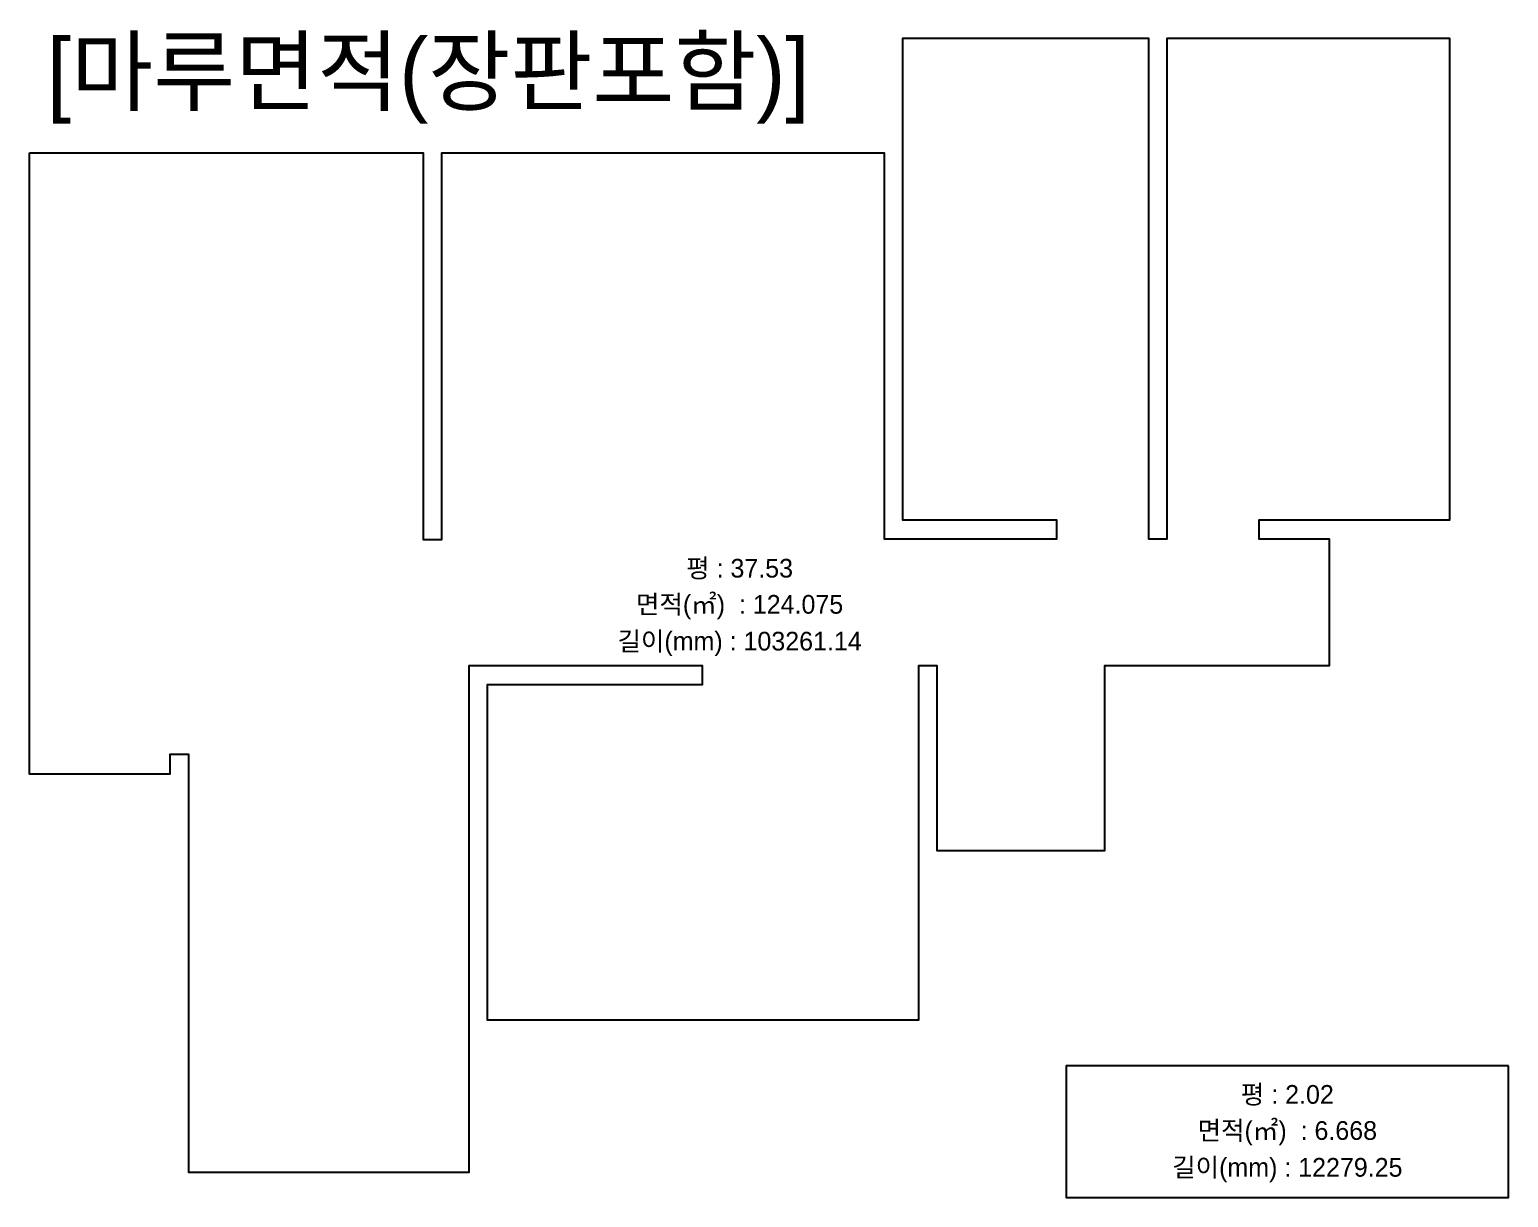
# Model space of a CAD drawing. Header units: millimetres. Extents: x 43335 to 261478, y -4312 to 41218.
# Drawn here: x 161853 to 177672, y 366 to 12862 of the extents above; entities that cross this region are included whole.
import ezdxf
from ezdxf.enums import TextEntityAlignment as Align

# ---------------------------------------------------------------- set-up
doc = ezdxf.new("R2010")
doc.units = ezdxf.units.MM
doc.layers.add('03-TEXT', color=3, linetype='Continuous')
doc.layers.add('DIM', color=7, linetype='Continuous')
doc.styles.add('코레일둥고', font='HANDotum.ttf')

msp = doc.modelspace()

# ---------------------------------------------------------------- linework, layer by layer
at = {"layer": 'DIM'}
msp.add_lwpolyline([(161852.7, 11543.3), (166062.7, 11543.3), (166062.7, 7404.3), (166262.7, 7404.3), (166262.7, 11544.6), (170992.7, 11544.6), (170992.7, 7413.3), (172842.7, 7413.3), (172842.7, 7613.3), (171192.7, 7613.3), (171192.7, 12768.3), (173822.7, 12768.3), (173822.7, 7413.3), (174022.7, 7413.3), (174022.7, 12768.3), (177042.7, 12768.3), (177042.7, 7613.3), (175002.7, 7613.3), (175002.7, 7413.3), (175752.7, 7413.3), (175752.7, 6054.3), (173352.7, 6054.3), (173352.7, 4074.3), (171562.7, 4074.3), (171562.7, 6054.3), (171362.7, 6054.3), (171362.7, 2264.2), (166752.7, 2264.3), (166752.7, 5854.3), (169052.7, 5854.3), (169052.7, 6054.3), (166552.7, 6054.3), (166552.7, 633.1), (163554.8, 633.1), (163554.8, 5104.3), (163352.7, 5104.3), (163352.7, 4894.3), (161852.7, 4894.3), (161852.7, 11543.3)], dxfattribs=at)
msp.add_lwpolyline([(177671.9, 1775.5), (172941.9, 1775.5), (172941.9, 365.9), (177671.9, 365.9)], close=True, dxfattribs=at)

# ---------------------------------------------------------------- texts
at = {"layer": '03-TEXT', "style": '코레일둥고'}
msp.add_text('[마루면적(장판포함)]', height=699.052, dxfattribs=at).set_placement((166117.7, 12066.5), align=Align.CENTER)
at = {"layer": 'DIM', "color": 7, "style": '코레일둥고'}
for s, p in [('평 : 37.53', (169447.7, 7100.7)), ('평 : 2.02', (175306.9, 1470.7))]:
    msp.add_text(s, height=200, dxfattribs=at).set_placement(p, align=Align.MIDDLE)
at = {"layer": 'DIM', "style": '코레일둥고'}
for s, p in [('면적(㎡)  : 124.075', (169447.7, 6700.7)), ('길이(mm) : 103261.14', (169447.7, 6300.7)), ('면적(㎡)  : 6.668', (175306.9, 1070.7)), ('길이(mm) : 12279.25', (175306.9, 670.7))]:
    msp.add_text(s, height=200, dxfattribs=at).set_placement(p, align=Align.MIDDLE)

doc.saveas('drawing.dxf')
